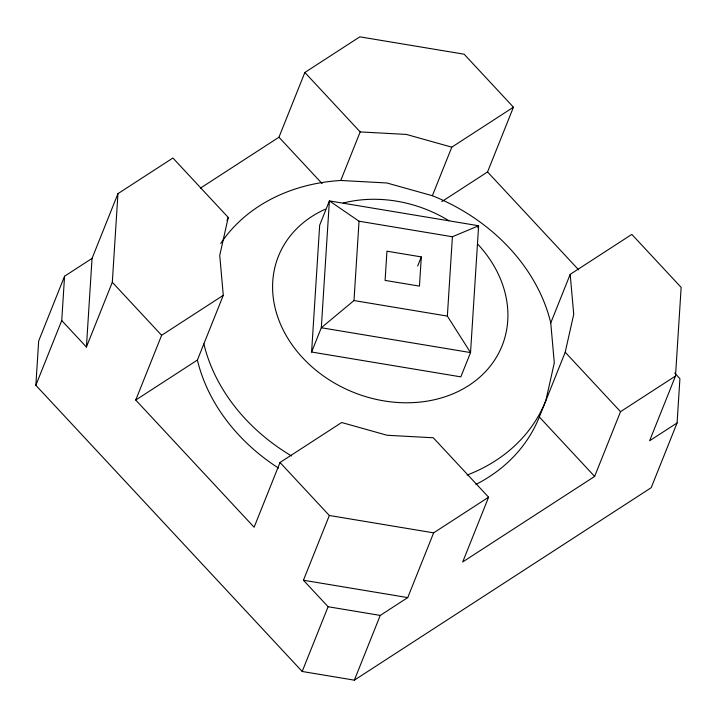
<?xml version="1.0" encoding="UTF-8"?>
<svg xmlns="http://www.w3.org/2000/svg" width="717" height="717" viewBox="0 0 717 717"><rect width="100%" height="100%" fill="white"/><g stroke="black" fill="none" stroke-linecap="round" stroke-linejoin="round"><path stroke-width="1.08" d="M674.688 373.019L679.913 378.639L677.09 422.958L651.197 487.703L354.35 680.164L302.198 671.479L35.85 385.289L38.673 340.969L64.566 276.224L92.054 258.398L117.955 193.653L172.922 158.018L228.239 217.457L219.734 255.386L223.283 295.323L197.39 360.068L135.737 400.041L254.114 527.237L280.006 462.492L341.659 422.519L387.144 435.273L433.283 437.773L488.6 497.213L462.707 561.958L594.635 476.42L620.528 411.675L675.504 376.031L681.15 287.392L631.829 234.396L570.176 274.369L550.755 322.928L554.304 362.865L545.789 400.794A181.464 148.285 21.8 0 1 467.099 475.066M35.85 385.289L61.743 320.544L64.566 276.224M61.743 320.544L86.407 347.037L92.054 258.398M86.407 347.037L112.309 282.292L117.955 193.653M311.599 352.029L319.674 225.192L329.39 200.912L478.624 225.756L470.54 352.585L460.834 376.864L311.599 352.029L321.306 327.75L329.39 200.912L359.047 221.212L452.409 236.753L478.624 225.756L477.809 227.773M452.409 236.753L447.354 316.098L470.54 352.585L321.306 327.75L353.992 300.557L359.047 221.212M421.318 256.91L419.454 286.119L385.092 280.401L386.947 251.192L421.318 256.91L417.67 266.016M475.98 484.423A181.464 148.285 21.8 0 0 539.318 416.98L565.211 352.235L573.725 314.306L570.176 274.369M135.737 400.041L161.63 335.296L223.283 295.323M227.002 220.558L228.239 217.457M200.366 188.186L278.958 137.225L304.859 72.48L359.826 36.836L464.123 54.196L513.444 107.191L487.551 171.946L441.78 201.62M220.755 243.413A181.464 148.285 21.8 0 1 340.754 180.478L360.176 131.919L304.859 72.48M550.755 322.928A181.464 148.285 21.8 0 0 432.369 195.723L451.791 147.164L513.444 107.191M488.6 497.213L433.633 532.848L407.731 597.593L380.243 615.419L328.099 606.734L303.434 580.241L329.336 515.487L280.006 462.492M302.198 671.479L328.099 606.734M354.35 680.164L380.243 615.419M675.504 376.031L649.602 440.776L677.09 422.958M360.176 131.919L406.315 134.42L451.791 147.164M340.754 180.478L386.884 182.978L432.369 195.723M353.992 300.557L447.354 316.098M329.336 515.487L433.633 532.848M303.434 580.241L407.731 597.593M487.551 171.946L578.61 269.789M565.211 352.235L620.528 411.675M278.958 137.225L322.157 183.633M539.318 416.98L594.635 476.42M112.309 282.292L161.63 335.296M278.563 468.12A181.464 148.285 21.8 0 1 197.39 360.068M291.568 455.967A181.464 148.285 21.8 0 1 203.861 343.882M477.827 244.255A120.456 98.426 21.8 0 1 464.455 388.139A120.456 98.426 21.8 0 1 295.422 349.296A120.456 98.426 21.8 0 1 325.321 209.203M343.183 203.028A120.456 98.426 21.8 0 1 448.905 220.719"/></g></svg>
